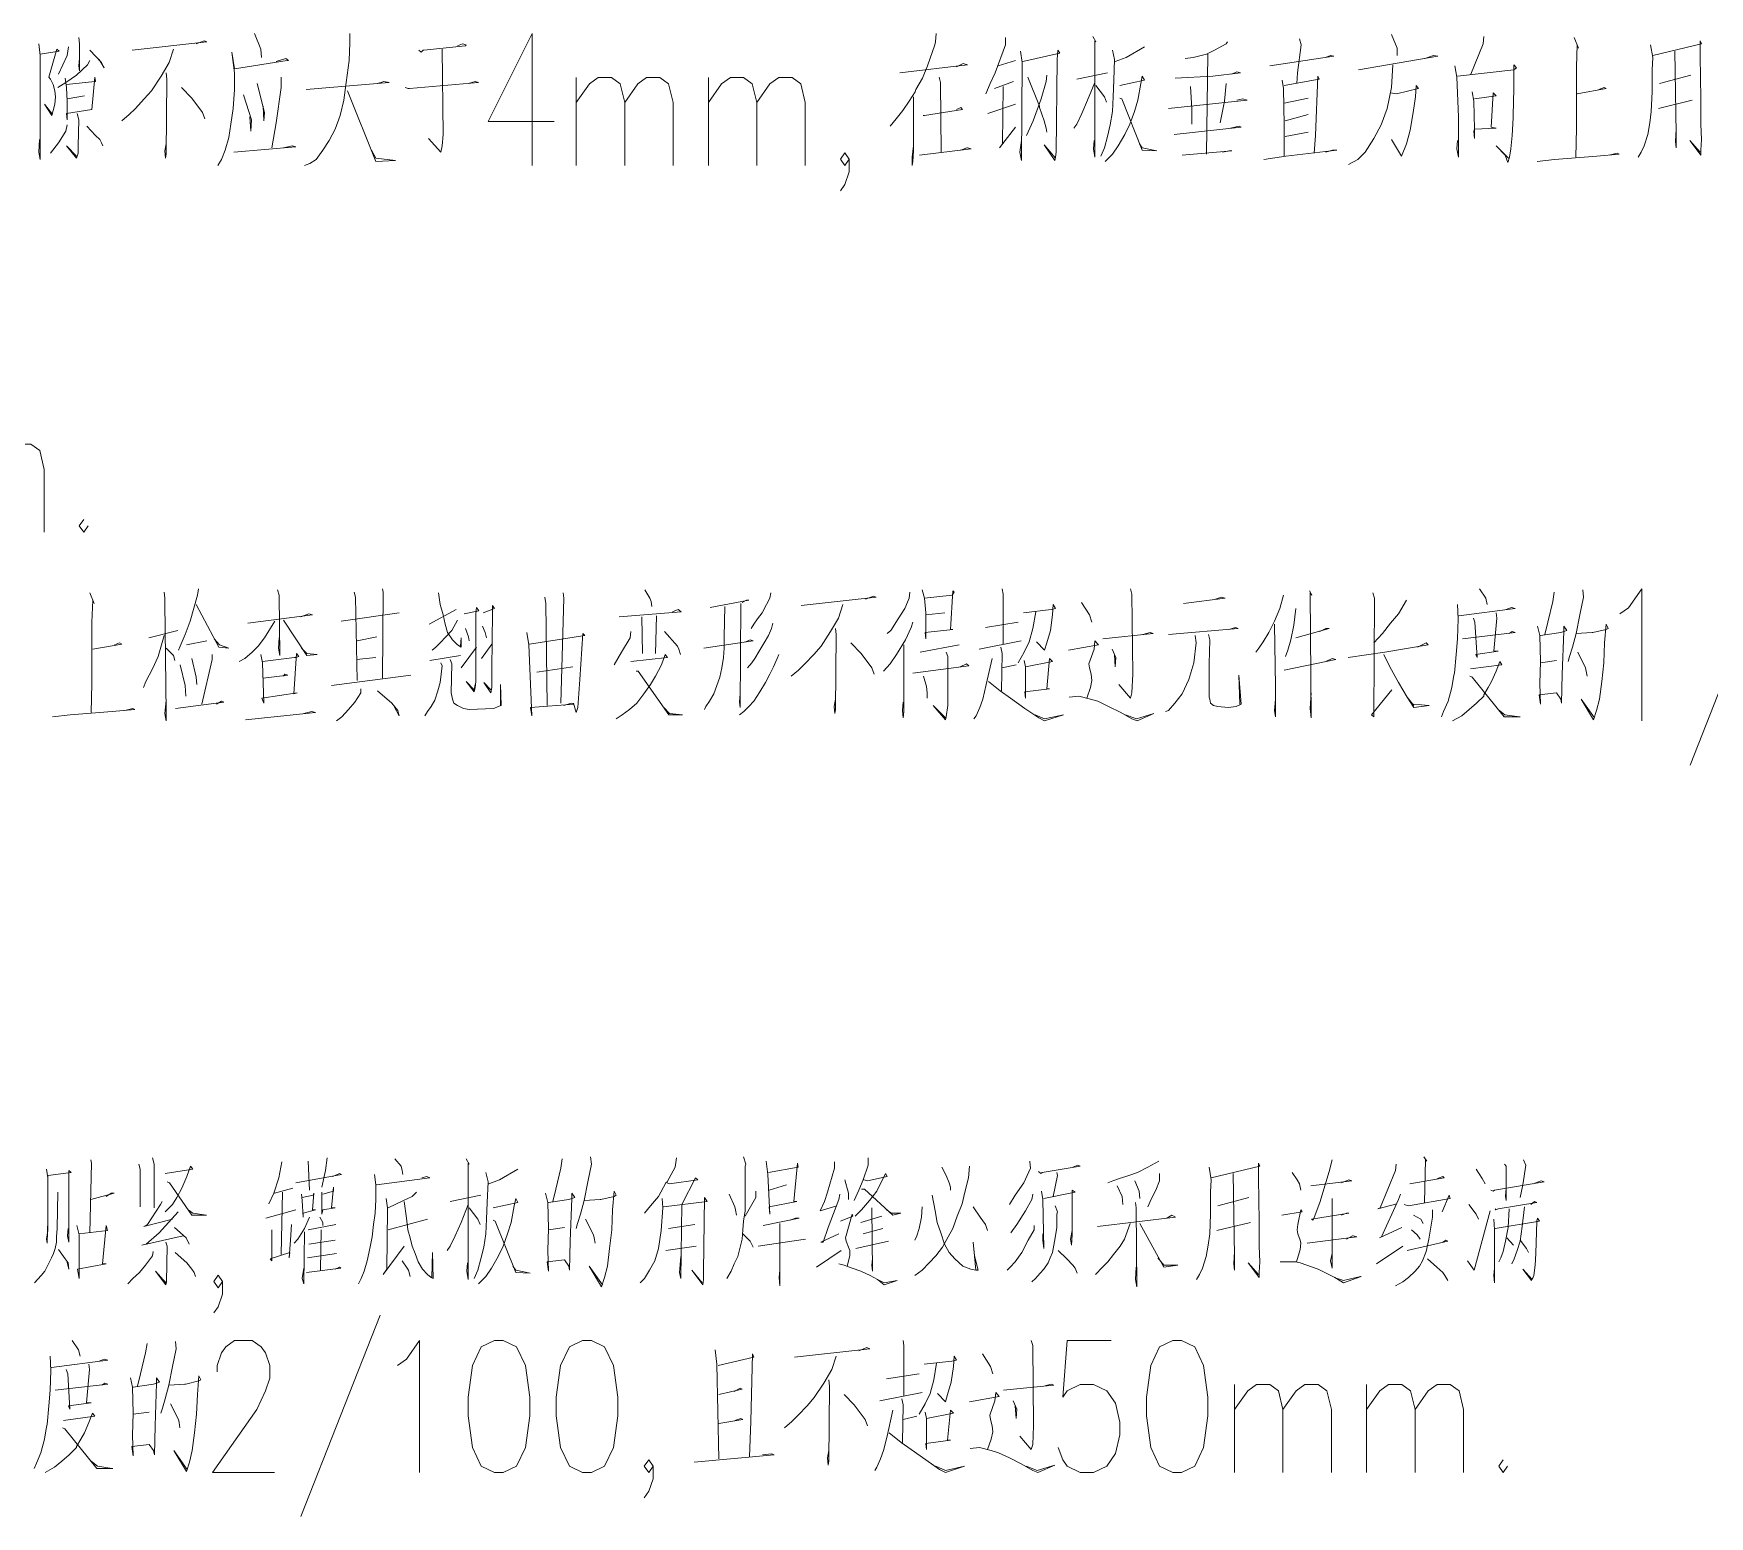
# Model space of a CAD drawing. Header units: millimetres. Extents: x 0 to 829, y 0 to 586.
# Drawn here: x 707.3 to 757.3, y 454.3 to 498.5 of the extents above; entities that cross this region are included whole.
import ezdxf

# ---------------------------------------------------------------- set-up
doc = ezdxf.new("R2010")
doc.units = ezdxf.units.MM

msp = doc.modelspace()

# ---------------------------------------------------------------- linework, layer by layer
at = {"color": 0, "lineweight": 0}
for points in [[(708.631778, 498.397389), (708.652944, 498.210417), (708.652944, 497.402556), (708.631778, 497.557778), (708.652944, 497.7765)], [(710.219278, 498.023444), (712.455889, 498.273917), (712.371222, 498.305667), (712.131333, 498.210417)], [(713.870528, 498.520861), (714.064556, 498.055194), (714.085722, 497.80825)], [(716.717444, 498.520861), (716.717444, 498.242167), (716.696278, 497.713), (716.608083, 497.060361), (716.544583, 496.534722), (716.435222, 496.069056), (716.283528, 495.663361), (716.107139, 495.324694), (715.913111, 495.042472), (715.715556, 494.763778), (715.521528, 494.640306), (715.369833, 494.576806)], [(722.160806, 498.520861), (720.848472, 495.892667), (722.816972, 495.892667)], [(722.160806, 498.520861), (722.160806, 494.576806)], [(734.222278, 498.520861), (734.201111, 498.273917), (734.176417, 498.178667), (733.961222, 497.557778), (733.809528, 497.187361), (733.611972, 496.845167), (733.590806, 496.781667), (733.417944, 496.502972), (733.220389, 496.224278), (733.026361, 495.973806), (732.849972, 495.758611)], [(736.286028, 498.397389), (736.286028, 498.178667), (735.982639, 497.342583), (735.830944, 497.032139), (735.700417, 496.721694)], [(738.893056, 498.429139), (738.98125, 498.273917), (738.960083, 498.305667), (738.960083, 494.827278), (738.91775, 495.074222), (738.938917, 495.324694)], [(742.914722, 498.273917), (742.872389, 498.210417), (742.523139, 498.023444), (742.286778, 497.899972), (741.895194, 497.80825), (741.655306, 497.7765)], [(745.066667, 498.365639), (745.112528, 498.178667), (745.003167, 497.342583), (744.982, 497.032139)], [(747.80775, 498.489111), (747.980611, 498.086944), (747.980611, 497.868222)], [(750.566472, 498.429139), (750.545306, 498.210417), (750.174889, 497.310833)], [(753.261694, 498.397389), (753.392222, 498.086944), (753.349889, 498.178667), (753.328722, 497.529556), (753.328722, 495.695111), (753.307556, 494.827278)], [(755.611194, 497.868222), (757.064639, 498.210417), (757.022306, 498.305667), (757.022306, 497.84), (757.043472, 496.566472), (757.043472, 495.913833), (757.043472, 495.818583), (757.064639, 495.352917), (757.043472, 495.042472), (757.043472, 494.88725), (756.718917, 495.324694), (757.022306, 494.9825)], [(707.435861, 498.210417), (707.478194, 497.868222), (707.478194, 497.80825), (707.478194, 494.763778), (707.435861, 494.9825), (707.457028, 495.352917)], [(707.478194, 497.899972), (708.042639, 497.995222), (707.979139, 498.055194), (707.73925, 497.215583), (707.781583, 497.155611), (707.869778, 497.000389), (707.912111, 496.813417), (707.936806, 496.626444), (707.912111, 496.41125), (707.869778, 496.224278), (707.827444, 496.069056), (707.608722, 496.41125), (707.827444, 496.129028)], [(708.324861, 498.118694), (708.282528, 497.868222), (708.021472, 497.310833)], [(708.956333, 498.023444), (709.305583, 497.653028), (709.39025, 497.497806), (709.238556, 497.74475)], [(711.457528, 498.055194), (711.327, 497.653028), (711.087111, 497.247333), (710.804889, 496.813417), (710.586167, 496.566472), (710.325111, 496.28425), (710.131083, 496.100806), (709.912361, 495.913833)], [(714.523167, 497.684778), (714.805389, 497.7765), (714.890056, 497.713), (714.847722, 497.713), (713.281389, 497.466056), (713.196722, 497.963472), (713.281389, 497.342583), (713.281389, 496.845167), (713.239056, 496.28425), (713.172028, 495.818583), (713.108528, 495.416417), (712.999167, 495.042472), (712.889806, 494.763778), (712.783972, 494.576806)], [(718.781194, 498.023444), (718.848222, 497.963472), (718.911722, 498.023444), (718.932889, 498.023444), (720.174667, 498.150444), (720.195833, 498.178667), (720.086472, 498.210417), (719.934778, 498.150444)], [(719.476167, 498.055194), (719.500861, 495.508139), (719.476167, 495.169472), (719.433833, 494.9825), (719.063417, 495.384667), (719.433833, 494.9825), (719.455, 495.074222)], [(736.741111, 497.995222), (736.786972, 497.653028), (736.765806, 494.732028), (736.719944, 494.9825), (736.765806, 495.324694)], [(736.808139, 497.684778), (737.915861, 497.931722), (737.852361, 498.023444), (737.827667, 497.74475), (737.8065, 494.9825), (737.785333, 494.827278), (737.764167, 494.732028), (737.439611, 495.197694), (737.785333, 494.795528)], [(739.482194, 498.023444), (739.545694, 497.74475), (739.524528, 497.123861), (739.503361, 496.626444), (739.482194, 496.192528), (739.415167, 495.790361), (739.3305, 495.448167), (739.242306, 495.105972), (739.132944, 494.859028)], [(740.438222, 498.118694), (739.894944, 497.80825), (739.566861, 497.684778)], [(742.329111, 497.899972), (742.286778, 494.919)], [(744.177667, 497.557778), (746.089722, 497.84), (746.001528, 497.868222), (745.828667, 497.80825)], [(746.827028, 497.434306), (749.197694, 497.84), (749.067167, 497.868222), (748.806111, 497.7765)], [(755.544167, 498.178667), (755.611194, 497.80825), (755.5865, 497.434306), (755.5865, 496.781667), (755.565333, 496.192528), (755.523, 495.850333), (755.4595, 495.508139), (755.350139, 495.169472), (755.261944, 494.9825), (755.17375, 494.827278)], [(756.263833, 497.995222), (756.306167, 495.539889), (756.306167, 495.105972), (756.285, 495.292944), (756.306167, 495.663361)], [(708.956333, 497.713), (708.892833, 497.589528), (708.56475, 497.279083), (708.240194, 497.060361), (708.000306, 496.905139)], [(711.238806, 497.342583), (711.259972, 497.155611), (711.238806, 494.919), (711.217639, 494.795528), (711.196472, 495.01425), (711.238806, 495.229444)], [(733.135722, 497.342583), (735.157139, 497.589528), (735.026611, 497.621278), (734.829056, 497.529556)], [(736.067306, 497.557778), (736.589417, 497.713)], [(737.524278, 497.279083), (737.503111, 497.092111), (737.351417, 496.566472), (737.111528, 495.913833), (736.9175, 495.479917)], [(738.416806, 497.155611), (739.3305, 497.342583)], [(739.697389, 496.968639), (740.438222, 497.123861), (740.371194, 497.247333), (740.328861, 497.032139), (740.240667, 496.534722), (740.134833, 496.192528), (740.004306, 495.818583), (739.852611, 495.508139), (739.655056, 495.169472), (739.482194, 494.919), (739.263472, 494.703806)], [(741.351917, 497.187361), (742.480806, 497.247333), (743.306306, 497.342583), (743.196944, 497.374333), (743.04525, 497.310833)], [(744.611583, 496.968639), (745.655806, 497.155611), (745.609944, 497.247333), (745.546444, 495.479917), (745.504111, 494.95075)], [(747.850083, 497.589528), (747.80775, 496.905139), (747.677222, 496.28425), (747.500833, 495.790361), (747.285639, 495.384667), (747.024583, 494.9825), (746.805861, 494.763778), (746.523639, 494.608556)], [(749.698639, 497.557778), (749.762139, 497.215583), (749.808, 496.037306), (749.808, 496.005556), (749.808, 495.261194), (749.808, 494.827278), (749.762139, 495.074222), (749.783306, 495.324694)], [(749.783306, 497.247333), (751.459, 497.434306), (751.543667, 497.497806), (751.459, 497.589528), (751.459, 496.876917), (751.437833, 496.069056), (751.437833, 496.005556), (751.413139, 495.479917), (751.370806, 495.074222), (751.328472, 494.827278), (751.286139, 494.672056), (751.197944, 494.88725), (750.936889, 495.169472), (751.307306, 494.795528)], [(756.740083, 497.279083), (755.805222, 497.032139)], [(708.219028, 497.187361), (708.261361, 496.905139), (708.282528, 496.502972), (708.282528, 495.945583), (708.261361, 496.129028), (709.023361, 496.256028), (709.108028, 497.215583), (709.129194, 497.092111), (709.108028, 497.092111), (708.261361, 497.000389)], [(712.392389, 495.973806), (712.325361, 496.160778), (712.000806, 496.594694), (711.697417, 496.905139)], [(713.955194, 497.032139), (714.173917, 496.160778), (714.15275, 495.913833), (714.131583, 496.34775)], [(714.674861, 497.215583), (714.674861, 496.905139), (714.523167, 495.850333), (714.392639, 495.105972)], [(715.412167, 496.845167), (717.892194, 497.060361), (717.736972, 497.092111), (717.542944, 497.032139)], [(716.650417, 496.813417), (717.500611, 494.703806), (718.086222, 494.732028), (717.500611, 494.795528), (717.370083, 495.042472)], [(718.368444, 496.905139), (718.456639, 496.876917), (718.498972, 496.876917), (720.562722, 497.060361), (720.456889, 497.092111), (720.259333, 497.032139)], [(723.476667, 494.576806), (723.476667, 497.208528)], [(723.476667, 496.457111), (723.871778, 497.018028), (724.132833, 497.208528), (724.527944, 497.208528), (724.789, 497.018028), (724.923056, 496.457111), (724.923056, 494.576806)], [(724.923056, 496.457111), (725.314639, 497.018028), (725.579222, 497.208528), (725.974333, 497.208528), (726.235389, 497.018028), (726.369444, 496.457111), (726.369444, 494.576806)], [(727.420722, 494.576806), (727.420722, 497.208528)], [(727.420722, 496.457111), (727.812306, 497.018028), (728.076889, 497.208528), (728.472, 497.208528), (728.733056, 497.018028), (728.867111, 496.457111), (728.867111, 494.576806)], [(728.867111, 496.457111), (729.258694, 497.018028), (729.523278, 497.208528), (729.918389, 497.208528), (730.179444, 497.018028), (730.309972, 496.457111), (730.309972, 494.576806)], [(734.306944, 497.215583), (734.352806, 497.060361), (734.373972, 494.9825)], [(736.525917, 497.092111), (735.961472, 496.876917)], [(736.222528, 496.936889), (736.197833, 495.229444), (736.113167, 495.105972), (736.589417, 495.726861)], [(736.959833, 497.215583), (737.309083, 496.34775), (737.309083, 496.316), (737.439611, 495.913833), (737.503111, 495.695111), (737.524278, 495.571639)], [(738.960083, 497.060361), (738.741361, 496.534722), (738.5685, 496.129028), (738.416806, 495.818583), (738.328611, 495.695111)], [(738.98125, 496.968639), (739.242306, 496.626444), (739.305806, 496.471222)], [(741.807, 496.936889), (741.849333, 496.28425), (741.849333, 496.224278), (741.849333, 495.818583)], [(742.872389, 497.032139), (742.830056, 496.502972), (742.699528, 495.850333)], [(744.544556, 497.123861), (744.590417, 496.876917), (744.611583, 495.790361), (744.611583, 494.859028)], [(747.783056, 496.749917), (747.959444, 496.721694), (748.612083, 496.876917), (748.545056, 496.968639), (748.523889, 496.626444), (748.456861, 496.160778), (748.372194, 495.635139), (748.262833, 495.229444), (748.111139, 494.859028), (747.80775, 495.352917)], [(750.22075, 496.781667), (750.263083, 496.502972), (750.28425, 495.663361), (750.28425, 495.384667), (750.263083, 495.603389), (750.28425, 495.663361), (750.936889, 495.695111), (750.785194, 495.726861), (750.848694, 496.749917), (750.936889, 496.658194), (750.28425, 496.566472)], [(753.349889, 496.721694), (754.217722, 496.876917), (754.154222, 496.905139), (754.002528, 496.845167)], [(708.282528, 496.566472), (708.804639, 496.658194)], [(713.542444, 496.689944), (713.782333, 495.945583), (713.761167, 495.603389), (713.74, 496.037306)], [(733.548472, 496.626444), (733.548472, 495.01425), (733.523778, 494.703806), (733.502611, 494.576806), (733.502611, 494.827278), (733.548472, 495.169472)], [(733.830694, 496.069056), (733.873028, 496.069056), (735.001917, 496.256028), (734.959583, 496.316), (734.829056, 496.256028)], [(736.589417, 496.41125), (735.763917, 496.129028)], [(739.697389, 496.594694), (739.764417, 496.566472), (740.371194, 495.042472), (740.808639, 495.01425), (740.371194, 495.105972), (740.286528, 495.229444)], [(741.154361, 496.28425), (743.503861, 496.534722), (743.373333, 496.566472), (743.196944, 496.534722)], [(744.611583, 496.439472), (745.327722, 496.594694)], [(755.784056, 496.28425), (756.782417, 496.534722)], [(708.282528, 495.790361), (708.240194, 495.603389), (708.021472, 495.261194), (707.781583, 494.95075)], [(708.585917, 496.129028), (708.631778, 495.945583), (708.610611, 495.169472), (708.610611, 494.95075), (708.56475, 494.795528), (708.261361, 495.169472), (708.56475, 494.859028)], [(708.871667, 495.758611), (709.129194, 495.479917), (709.259722, 495.352917), (709.305583, 495.261194), (709.347917, 495.169472)], [(741.327222, 495.508139), (743.327472, 495.726861), (743.263972, 495.758611), (743.002917, 495.695111)], [(744.63275, 495.913833), (745.327722, 496.100806)], [(744.63275, 495.448167), (745.327722, 495.571639)], [(713.260222, 494.9825), (715.108778, 495.137722), (714.999417, 495.169472), (714.738361, 495.105972)], [(731.625833, 494.767306), (731.495306, 494.576806), (731.364778, 494.767306), (731.495306, 494.954278), (731.625833, 494.767306), (731.625833, 494.389833), (731.495306, 494.015889), (731.364778, 493.825389)], [(733.721333, 494.88725), (735.262972, 495.074222), (735.157139, 495.105972), (735.132444, 495.105972), (734.959583, 495.042472)], [(741.567111, 494.88725), (743.04525, 495.01425), (742.960583, 495.01425), (742.763028, 494.9825)], [(744.001278, 494.763778), (744.653917, 494.859028), (746.177917, 495.042472), (746.047389, 495.042472), (745.849833, 494.9825)], [(752.153972, 494.703806), (752.676083, 494.763778), (753.9355, 494.859028), (754.609306, 494.919), (754.545806, 494.95075), (754.305917, 494.88725)], [(706.148222, 485.510417), (706.543333, 486.074861), (706.807917, 486.261833), (707.1995, 486.261833), (707.464083, 486.074861), (707.594611, 485.510417), (707.594611, 483.633639)], [(708.779944, 484.011111), (708.645889, 483.820611), (708.779944, 483.633639), (708.910472, 483.820611)], [(759.096639, 482.69525), (756.7295, 476.683917)], [(708.956333, 481.820361), (709.086861, 481.509917), (709.044528, 481.601639), (709.023361, 480.949), (709.023361, 479.118083), (709.002194, 478.246722)], [(711.175306, 481.848583), (711.196472, 481.665139), (711.196472, 481.538139), (711.238806, 478.246722), (711.238806, 477.999778), (711.196472, 478.2185), (711.238806, 478.620667)], [(712.198361, 481.943833), (712.173667, 481.756861), (711.958472, 480.98075), (711.806778, 480.578583), (711.651556, 480.236389), (711.609222, 480.112917)], [(714.5655, 481.912083), (714.607833, 481.756861), (714.632528, 479.954167), (714.586667, 480.172889), (714.607833, 480.483333)], [(716.847972, 481.848583), (716.890306, 481.693361), (716.936167, 479.209806)], [(717.694639, 481.943833), (717.719333, 481.848583), (717.694639, 479.273306)], [(719.370333, 481.820361), (719.412667, 481.478167), (719.500861, 481.167722), (719.564361, 480.889028), (719.631389, 480.638556), (719.783083, 480.423361), (719.934778, 480.268139), (720.044139, 480.204639), (720.044139, 480.483333), (720.022972, 480.236389)], [(723.021583, 478.528944), (723.109778, 481.665139), (723.085083, 481.820361)], [(725.522778, 481.912083), (725.674472, 481.665139), (725.716806, 481.569889), (725.737972, 481.414667)], [(729.283389, 481.820361), (729.258694, 481.665139), (729.152861, 481.478167), (729.022333, 481.227694), (728.891806, 481.04425), (728.782444, 480.889028), (728.69425, 480.762028)], [(730.193556, 481.446417), (732.433694, 481.693361), (732.3455, 481.725111), (732.109139, 481.633389)], [(733.432056, 481.848583), (733.410889, 481.665139), (733.280361, 481.354694), (733.086333, 481.04425), (732.867611, 480.702056), (732.75825, 480.606806)], [(733.802472, 481.912083), (733.8695, 481.665139), (733.911833, 481.227694), (733.911833, 480.825528), (733.911833, 480.578583), (733.911833, 480.451583), (733.890667, 480.638556), (734.716167, 480.733806), (734.649139, 480.733806), (734.716167, 481.880333), (734.7585, 481.848583), (734.695, 481.756861), (733.8695, 481.665139)], [(736.194306, 481.943833), (736.215472, 481.788611), (736.215472, 480.296361)], [(740.018417, 481.943833), (740.064278, 481.788611), (740.085444, 479.396778), (740.064278, 478.839389), (740.018417, 478.684167), (739.672694, 479.086333)], [(744.583361, 481.756861), (744.474, 481.354694), (744.322306, 480.98075), (744.149444, 480.638556), (743.976583, 480.359861), (743.846056, 480.172889), (743.757861, 480.049417)], [(745.366528, 481.880333), (745.433556, 481.756861), (745.387694, 481.820361), (745.408861, 478.0915), (745.387694, 478.373722), (745.408861, 478.839389)], [(747.257417, 481.820361), (747.29975, 481.665139), (747.278583, 478.12325), (747.215083, 478.18675), (747.821861, 478.931111)], [(750.432417, 481.943833), (750.626444, 481.665139), (750.668778, 481.478167)], [(752.669028, 481.848583), (752.626694, 481.569889), (752.475, 480.949), (752.386806, 480.578583)], [(753.519222, 481.912083), (753.540389, 481.693361), (753.431028, 481.167722), (753.321667, 480.606806), (753.212306, 480.204639), (753.127639, 479.925944), (753.081778, 479.770722)], [(754.626944, 481.192417), (754.888, 481.379389), (755.283111, 481.943833), (755.283111, 477.999778)], [(712.131333, 481.478167), (712.805139, 480.204639), (713.108528, 480.172889), (712.826306, 480.268139), (712.674611, 480.451583)], [(716.456389, 480.98075), (718.195583, 481.227694)], [(719.892444, 481.322944), (719.088111, 480.889028)], [(720.128806, 481.199472), (720.56625, 481.291194), (720.499222, 481.382917), (720.478056, 481.199472), (720.478056, 479.178056), (720.456889, 478.994611), (720.435722, 478.867611), (720.195833, 479.178056), (720.435722, 478.931111), (720.456889, 479.086333)], [(720.696778, 481.227694), (721.0425, 481.354694), (720.979, 481.446417), (720.979, 481.227694), (720.957833, 479.552), (720.957833, 479.209806), (720.957833, 478.994611), (720.933139, 478.839389), (720.717944, 479.149833), (720.933139, 478.931111)], [(722.541806, 481.693361), (722.5665, 481.509917), (722.608833, 478.465444)], [(724.760778, 481.104222), (726.609333, 481.259444), (726.521139, 481.322944), (726.348278, 481.259444)], [(727.911083, 481.414667), (727.889917, 480.515083), (727.889917, 480.172889), (727.86875, 479.894194), (727.826417, 479.58375), (727.759389, 479.305056), (727.674722, 479.054583), (727.586528, 478.807639), (727.456, 478.588917), (727.346639, 478.433694), (727.304306, 478.341972)], [(727.477167, 481.382917), (728.63075, 481.601639), (728.563722, 481.601639), (728.433194, 481.538139)], [(728.390861, 481.509917), (728.369694, 478.401944), (728.348528, 478.557167), (728.369694, 478.807639)], [(731.431806, 481.478167), (731.304806, 481.072472), (731.064917, 480.670306), (730.782694, 480.236389), (730.563972, 479.985917), (730.302917, 479.707222), (730.108889, 479.52025), (729.890167, 479.333278)], [(733.911833, 481.167722), (734.476278, 481.227694)], [(736.670556, 479.738972), (736.846944, 480.049417), (736.998639, 480.359861), (737.108, 480.762028), (737.192667, 481.259444)], [(736.825778, 481.227694), (737.651278, 481.322944), (737.781806, 481.354694), (737.714778, 481.478167), (737.693611, 481.167722), (737.630111, 480.702056), (737.52075, 480.328111), (737.453722, 480.112917), (737.213833, 480.359861)], [(738.561444, 481.538139), (738.801333, 481.167722), (738.868361, 480.949)], [(741.605917, 481.509917), (742.844167, 481.665139), (742.738333, 481.693361), (742.561944, 481.633389)], [(744.953778, 481.354694), (744.890278, 480.857278), (744.802083, 480.423361), (744.713889, 480.112917), (744.650389, 479.925944)], [(748.259306, 481.601639), (748.019417, 481.199472), (747.779528, 480.91725), (747.539639, 480.606806), (747.278583, 480.328111)], [(749.779778, 481.478167), (749.800944, 481.04425), (749.779778, 480.451583), (749.737444, 479.985917), (749.691583, 479.428528), (749.670417, 479.365028), (749.606917, 478.994611), (749.497556, 478.588917), (749.367028, 478.278472), (749.3, 478.12325)], [(749.822111, 481.135972), (751.497806, 481.354694), (751.388444, 481.382917), (751.23675, 481.322944)], [(750.256028, 481.072472), (750.301889, 480.949), (750.365389, 479.894194), (750.323056, 479.985917), (750.996861, 480.081167), (750.866333, 480.081167), (750.954528, 481.072472), (750.929833, 481.227694)], [(714.477306, 480.98075), (714.173917, 480.483333), (713.979889, 480.236389), (713.8035, 480.049417), (713.588306, 479.862444), (713.415444, 479.770722)], [(713.672972, 480.91725), (715.609722, 481.167722), (715.500361, 481.199472), (715.260472, 481.104222)], [(714.738361, 481.0125), (715.436861, 479.954167), (715.74025, 479.985917), (715.436861, 480.017667), (715.281639, 480.172889)], [(719.934778, 481.0125), (719.761917, 480.702056), (719.585528, 480.515083), (719.412667, 480.328111), (719.282139, 480.204639), (719.172778, 480.112917)], [(720.174667, 480.762028), (720.259333, 480.515083), (720.284028, 480.391611)], [(720.675611, 480.825528), (720.760278, 480.638556), (720.802611, 480.483333)], [(725.434583, 481.104222), (725.45575, 480.017667)], [(725.8685, 481.135972), (725.847333, 480.017667)], [(729.346889, 480.91725), (729.304556, 480.762028), (729.216361, 480.546833), (729.085833, 480.328111), (728.934139, 480.081167), (728.803611, 479.862444), (728.715417, 479.738972), (728.584889, 479.58375)], [(731.216611, 480.762028), (731.237778, 480.578583), (731.216611, 478.341972), (731.195444, 478.2185), (731.174278, 478.433694), (731.216611, 478.652417)], [(733.52025, 480.949), (733.477917, 480.793778), (733.301528, 480.423361), (733.040472, 479.985917), (732.846444, 479.707222), (732.652417, 479.4885)], [(735.693361, 480.793778), (736.670556, 480.949)], [(741.150833, 480.578583), (743.23575, 480.762028), (743.151083, 480.793778), (742.953528, 480.733806)], [(744.322306, 480.889028), (744.343472, 479.022833), (744.343472, 478.497194), (744.343472, 478.12325), (744.322306, 478.310222), (744.343472, 478.652417)], [(744.953778, 480.483333), (745.952139, 480.762028), (745.846306, 480.762028), (745.669917, 480.670306)], [(752.171611, 480.825528), (752.235111, 480.546833), (752.256278, 479.770722), (752.235111, 479.118083), (752.256278, 478.497194), (752.213944, 478.775889), (752.736056, 478.839389), (752.866583, 478.652417), (752.88775, 478.528944), (752.908917, 479.396778), (752.95125, 480.670306), (752.95125, 480.825528), (753.039444, 480.702056), (752.866583, 480.638556), (752.256278, 480.546833)], [(753.321667, 480.606806), (753.801444, 480.638556), (753.822611, 480.638556), (754.214194, 480.733806), (754.277694, 480.762028), (754.214194, 480.889028), (754.171861, 480.328111), (754.147167, 479.738972), (754.083667, 479.178056), (754.016639, 478.652417), (753.931972, 478.310222), (753.843778, 478.031528), (753.473361, 478.652417), (753.864944, 478.0915)], [(709.044528, 480.141139), (709.915889, 480.296361), (709.848861, 480.328111), (709.697167, 480.268139)], [(711.175306, 480.546833), (711.002444, 479.925944), (710.826056, 479.552), (710.632028, 479.178056), (710.565, 478.994611)], [(710.720222, 480.483333), (711.588056, 480.702056)], [(711.849111, 480.268139), (712.455889, 480.391611)], [(716.936167, 480.391611), (717.521778, 480.515083)], [(720.650917, 479.862444), (720.957833, 480.296361)], [(721.998528, 480.638556), (722.065556, 480.268139), (722.15375, 478.155), (722.107889, 478.401944), (723.413167, 478.497194), (723.324972, 478.528944), (723.109778, 478.465444)], [(722.086722, 480.296361), (723.737722, 480.546833), (723.674222, 480.606806), (723.586028, 479.241556), (723.543694, 478.684167), (723.522528, 478.401944), (723.476667, 478.246722), (723.392, 478.528944)], [(725.1065, 480.670306), (725.085333, 480.483333), (724.824278, 480.049417), (724.609083, 479.675472)], [(726.108389, 480.670306), (726.499972, 480.236389), (726.542306, 480.141139), (726.584639, 479.985917)], [(727.283139, 480.172889), (728.761278, 480.391611), (728.673083, 480.423361), (728.542556, 480.359861)], [(732.366667, 479.396778), (732.303167, 479.58375), (731.978611, 480.017667), (731.671694, 480.328111)], [(733.259194, 480.268139), (733.259194, 478.278472), (733.238028, 478.0915), (733.216861, 478.310222), (733.238028, 478.557167)], [(733.738972, 480.049417), (734.910194, 480.268139)], [(735.499333, 480.141139), (736.75875, 480.391611)], [(738.173389, 480.112917), (739.062389, 480.268139), (738.953028, 480.391611), (738.931861, 480.141139), (738.780167, 479.707222), (738.801333, 479.58375), (738.847194, 479.396778), (738.868361, 479.209806), (738.8225, 478.994611), (738.716667, 478.684167)], [(739.192917, 480.451583), (740.692222, 480.606806), (740.607556, 480.638556), (740.388833, 480.578583)], [(741.955167, 480.546833), (741.976333, 480.328111), (741.909306, 479.738972), (741.757611, 479.241556), (741.563583, 478.807639), (741.344861, 478.528944), (741.150833, 478.310222), (741.062639, 478.278472)], [(742.34675, 480.578583), (742.389083, 480.423361), (742.367917, 479.707222), (742.367917, 479.054583), (742.367917, 478.712389), (742.389083, 478.652417), (742.41025, 478.528944), (742.498444, 478.465444), (742.628972, 478.433694), (742.932361, 478.401944), (743.17225, 478.433694), (743.323944, 478.497194), (743.256917, 479.365028), (743.281611, 478.497194)], [(746.520111, 479.894194), (747.606667, 480.049417), (748.908417, 480.268139), (748.844917, 480.328111), (748.583861, 480.204639)], [(749.931472, 480.451583), (751.497806, 480.638556), (751.409611, 480.670306), (751.321417, 480.606806)], [(711.238806, 480.172889), (711.457528, 479.954167), (711.499861, 479.798944)], [(712.000806, 479.862444), (712.131333, 479.305056), (712.1525, 479.086333)], [(712.611111, 479.985917), (712.611111, 479.830694), (712.304194, 478.497194)], [(714.064556, 479.985917), (714.110417, 479.738972), (714.15275, 478.528944), (714.08925, 478.684167), (715.151111, 478.839389), (715.045278, 478.807639), (715.129944, 480.017667), (715.196972, 479.925944), (715.108778, 479.894194), (715.066444, 479.894194), (714.110417, 479.770722)], [(716.915, 479.830694), (717.500611, 479.894194)], [(719.433833, 479.738972), (719.479694, 479.643722), (719.412667, 479.149833), (719.349167, 478.899361), (719.260972, 478.620667), (719.151611, 478.433694), (719.04225, 478.278472), (718.957583, 478.155)], [(720.022972, 479.954167), (719.109278, 479.798944)], [(719.716056, 479.830694), (719.761917, 479.707222), (719.74075, 478.839389), (719.783083, 478.652417), (719.825417, 478.528944), (719.934778, 478.465444), (720.107639, 478.373722), (720.284028, 478.341972), (721.021333, 478.373722), (721.151861, 478.433694), (721.240056, 478.465444), (721.218889, 479.086333), (721.218889, 478.465444)], [(720.044139, 479.58375), (720.499222, 480.204639)], [(725.1065, 479.770722), (726.196583, 479.894194), (726.129556, 479.985917), (726.020194, 479.675472), (725.847333, 479.333278), (725.695639, 479.086333), (725.498083, 478.807639), (725.282889, 478.528944), (725.064167, 478.341972), (724.848972, 478.18675), (724.672583, 478.063278)], [(729.51975, 479.985917), (729.477417, 479.862444), (729.368056, 479.6155), (729.258694, 479.396778), (729.128167, 479.149833), (728.955306, 478.867611), (728.782444, 478.588917), (728.63075, 478.433694), (728.479056, 478.278472), (728.348528, 478.18675)], [(734.518611, 480.049417), (734.564472, 479.925944), (734.564472, 479.022833), (734.564472, 478.465444), (734.518611, 478.12325), (734.497444, 478.031528), (734.130556, 478.465444), (734.497444, 478.0915)], [(735.890917, 479.862444), (735.714528, 479.086333), (735.608694, 478.652417), (735.5205, 478.401944), (735.411139, 478.155), (735.347639, 478.063278)], [(736.151972, 480.204639), (736.194306, 480.017667), (736.173139, 478.899361)], [(736.846944, 479.798944), (736.889278, 479.6155), (736.889278, 478.867611), (736.889278, 478.684167), (736.868111, 478.867611), (737.605417, 478.962861), (737.52075, 478.962861), (737.605417, 479.862444), (737.693611, 479.770722), (736.889278, 479.6155)], [(739.475139, 480.141139), (739.5845, 479.894194), (739.563333, 479.6155), (739.542167, 479.985917)], [(744.604528, 479.52025), (746.149694, 479.830694), (746.040333, 479.862444), (745.846306, 479.770722)], [(747.5855, 479.985917), (747.758361, 479.6155), (748.019417, 479.149833), (748.280472, 478.712389), (748.4745, 478.401944), (748.933111, 478.465444), (748.4745, 478.497194)], [(750.171361, 479.552), (751.106222, 479.675472), (751.039194, 479.770722), (750.929833, 479.4885), (750.799306, 479.178056), (750.693472, 478.994611), (750.562944, 478.775889), (750.562944, 478.744139), (750.344222, 478.528944), (750.1255, 478.341972), (749.910306, 478.155), (749.628083, 477.999778)], [(752.256278, 479.738972), (752.736056, 479.798944)], [(753.367528, 480.049417), (753.603889, 479.58375), (753.625056, 479.4885), (753.64975, 479.333278)], [(711.651556, 479.675472), (711.806778, 479.054583), (711.827944, 478.744139)], [(714.131583, 479.273306), (714.868889, 479.365028), (714.784222, 479.396778), (714.738361, 479.333278)], [(716.174167, 479.054583), (718.544833, 479.365028)], [(723.370833, 479.6155), (722.305444, 479.460278)], [(725.261722, 479.4885), (725.325222, 479.4885), (726.238917, 478.18675), (726.651667, 478.18675), (726.260083, 478.2185), (726.087222, 478.401944)], [(733.52025, 479.428528), (735.192417, 479.643722), (735.128917, 479.707222), (734.934889, 479.6155)], [(733.844806, 479.333278), (733.933, 479.022833), (733.954167, 478.839389), (733.954167, 478.684167)], [(736.194306, 479.58375), (736.607056, 479.675472)], [(750.150194, 479.333278), (750.213694, 479.305056), (751.169722, 478.12325), (751.6495, 478.12325), (751.628333, 478.12325), (751.190889, 478.18675), (750.996861, 478.341972)], [(717.045528, 478.962861), (717.045528, 478.839389), (716.869139, 478.557167), (716.675111, 478.341972), (716.477556, 478.12325), (716.325861, 477.999778)], [(717.542944, 478.899361), (717.976861, 478.528944), (718.15325, 478.310222), (718.195583, 478.155), (718.043889, 478.433694)], [(735.781556, 479.178056), (736.127278, 478.899361), (736.434194, 478.684167), (736.868111, 478.373722), (737.280861, 478.0915), (737.453722, 477.999778), (738.018167, 478.18675), (737.453722, 478.063278), (737.1715, 478.18675)], [(738.194556, 478.712389), (738.476778, 478.744139), (738.8225, 478.652417), (739.041222, 478.588917), (739.365778, 478.433694), (739.736194, 478.246722), (740.064278, 478.063278), (740.215972, 477.999778), (740.713389, 478.2185), (740.194806, 478.063278), (739.866722, 478.18675)], [(748.280472, 478.712389), (748.4745, 478.465444)], [(707.848611, 478.12325), (708.370722, 478.18675), (709.630139, 478.278472), (710.303944, 478.341972), (710.240444, 478.373722), (710.000556, 478.310222)], [(711.521028, 478.373722), (712.956833, 478.557167), (712.893333, 478.588917), (712.741639, 478.497194)], [(713.609472, 478.031528), (715.697917, 478.246722), (715.588556, 478.278472), (715.348667, 478.2185)], [(708.988083, 464.894083), (709.00925, 464.802361), (708.963389, 462.720972)], [(710.420361, 464.770611), (710.466222, 464.615389), (710.466222, 463.497083)], [(710.833111, 464.957583), (710.878972, 464.770611), (710.878972, 463.465333)], [(711.203528, 464.491917), (712.029028, 464.615389), (711.965528, 464.707111), (711.856167, 464.396667), (711.704472, 464.054472), (711.552778, 463.775778), (711.42225, 463.560583), (711.203528, 463.341861)], [(714.6925, 464.834111), (714.604306, 464.364917), (714.452611, 463.89925), (714.300917, 463.588806)], [(715.475667, 464.862333), (715.518, 463.9945)], [(716.040111, 464.957583), (715.997778, 464.583639), (715.888417, 464.086222)], [(718.061528, 464.925833), (718.255556, 464.707111), (718.28025, 464.583639), (718.301417, 464.460167)], [(720.192306, 464.925833), (720.276972, 464.770611), (720.255806, 464.802361), (720.255806, 461.323972), (720.213472, 461.570917), (720.234639, 461.821389)], [(723.060389, 464.925833), (723.018056, 464.647139), (722.866361, 464.02625), (722.778167, 463.652306)], [(723.907056, 464.989333), (723.93175, 464.770611), (723.822389, 464.241444), (723.713028, 463.684056), (723.603667, 463.278361), (723.515472, 462.999667), (723.473139, 462.844444)], [(726.47175, 464.957583), (726.429417, 464.678889), (726.189528, 464.241444), (726.147194, 464.209694), (725.928472, 463.807528), (725.692111, 463.528833), (725.515722, 463.310111)], [(728.472, 464.989333), (728.539028, 464.770611), (728.517861, 464.707111), (728.517861, 463.807528), (728.517861, 463.373611), (728.472, 463.063167), (728.450833, 462.812694), (728.429667, 462.534), (728.362639, 462.255306), (728.299139, 462.008361), (728.189778, 461.789639), (728.105111, 461.570917), (727.974583, 461.355722)], [(729.145806, 464.862333), (729.191667, 464.460167), (729.255167, 463.278361), (729.234, 463.497083), (730.0595, 463.652306), (729.971306, 463.652306), (730.080667, 464.802361), (730.101833, 464.678889), (729.212833, 464.523667)], [(731.188389, 464.834111), (731.188389, 464.647139), (730.973194, 463.931), (730.885, 463.652306), (730.754472, 463.373611), (731.255417, 463.528833)], [(732.190278, 464.957583), (732.190278, 464.738861), (732.038583, 464.304944), (731.908056, 463.9945), (731.777528, 463.684056)], [(735.210056, 464.707111), (735.188889, 464.364917), (735.079528, 463.931), (734.994861, 463.588806), (734.843167, 463.218389), (734.712639, 462.844444), (734.582111, 462.5975), (734.405722, 462.287056), (734.211694, 462.036583), (734.014139, 461.821389), (733.798944, 461.602667), (733.580222, 461.447444)], [(737.016278, 464.862333), (737.016278, 464.834111), (737.037444, 464.647139), (736.839889, 464.209694), (736.582361, 463.839278), (736.405972, 463.560583)], [(737.277333, 464.551889), (737.340833, 464.491917), (737.386694, 464.523667), (738.515583, 464.707111), (738.448556, 464.738861), (738.296861, 464.678889)], [(740.861556, 464.862333), (740.537, 464.678889), (740.233611, 464.523667), (739.972556, 464.428417), (739.690333, 464.336694), (739.492778, 464.273194), (739.341083, 464.209694)], [(742.427889, 464.364917), (743.884861, 464.707111), (743.842528, 464.802361), (743.842528, 464.336694), (743.863694, 463.063167), (743.863694, 462.410528), (743.863694, 462.318806), (743.884861, 461.853139), (743.863694, 461.539167), (743.863694, 461.383944), (743.535611, 461.821389), (743.842528, 461.479194)], [(746.036806, 464.894083), (745.948611, 464.551889), (745.666389, 463.620556), (745.472361, 463.094917), (745.4265, 463.123139), (746.53775, 463.310111), (746.470722, 463.310111), (746.319028, 463.250139)], [(747.948861, 464.770611), (747.927694, 464.583639), (747.472611, 463.465333), (747.405583, 463.433583), (747.970028, 463.588806)], [(748.774361, 464.989333), (748.862556, 464.862333), (748.820222, 464.894083), (748.795528, 463.620556)], [(751.187361, 464.770611), (751.229694, 464.707111), (751.229694, 463.684056), (751.208528, 463.807528), (751.229694, 464.054472)], [(751.751806, 464.894083), (751.818833, 464.738861), (751.730639, 464.149722), (751.645972, 463.775778)], [(707.661639, 464.615389), (707.703972, 464.364917), (707.703972, 463.094917), (707.682806, 462.410528), (707.661639, 462.534), (707.703972, 462.784472), (707.703972, 464.428417), (708.398944, 464.523667), (708.335444, 464.583639), (708.335444, 464.304944), (708.335444, 462.442278), (708.289583, 462.62925), (708.314278, 462.844444)], [(711.270556, 464.241444), (711.334056, 464.209694), (712.007861, 463.250139), (712.441778, 463.250139), (712.029028, 463.310111), (711.8985, 463.405361)], [(715.10525, 464.209694), (716.474028, 464.460167), (716.410528, 464.491917), (716.212972, 464.396667)], [(717.451222, 464.460167), (717.497083, 464.149722), (717.497083, 463.715806), (717.475917, 463.310111), (717.430056, 462.967917), (717.387722, 462.5975), (717.320694, 462.255306), (717.236028, 461.881361), (717.147833, 461.570917), (717.059639, 461.355722), (716.974972, 461.2005)], [(717.51825, 464.149722), (719.10575, 464.364917), (719.017556, 464.396667), (718.865861, 464.364917)], [(720.777917, 464.523667), (720.844944, 464.241444), (720.82025, 463.620556), (720.799083, 463.123139), (720.777917, 462.689222), (720.714417, 462.287056), (720.626222, 461.944861), (720.538028, 461.602667), (720.432194, 461.355722)], [(721.733944, 464.615389), (721.190667, 464.304944), (720.866111, 464.181472)], [(726.189528, 464.209694), (726.256556, 464.181472), (727.103222, 464.304944), (727.039722, 464.364917), (726.626972, 463.560583), (726.602278, 461.355722), (726.559944, 461.539167), (726.602278, 462.008361)], [(731.495306, 464.304944), (731.604667, 463.89925), (731.604667, 463.715806)], [(732.05975, 464.304944), (732.169111, 464.273194), (732.754722, 464.396667), (732.712389, 464.491917), (732.451333, 463.96275), (732.232611, 463.684056), (731.992722, 463.405361), (731.798694, 463.218389)], [(734.384556, 464.678889), (734.515083, 464.428417), (734.603278, 464.209694), (734.645611, 464.086222), (734.645611, 463.9945)], [(737.820611, 464.523667), (737.841778, 464.428417), (737.71125, 463.807528)], [(740.145417, 464.273194), (740.275944, 463.96275), (740.297111, 463.744028)], [(740.88625, 464.491917), (740.88625, 464.273194), (740.776889, 463.9945), (740.646361, 463.744028), (740.537, 463.497083)], [(742.364389, 464.678889), (742.427889, 464.304944), (742.406722, 463.931), (742.406722, 463.278361), (742.385556, 462.689222), (742.339694, 462.347028), (742.276194, 462.008361), (742.166833, 461.666167), (742.078639, 461.479194), (741.993972, 461.323972)], [(743.080528, 464.491917), (743.122861, 462.036583), (743.122861, 461.602667), (743.101694, 461.789639), (743.122861, 462.163583)], [(744.840889, 464.523667), (744.992583, 464.304944), (745.059611, 464.181472), (745.101944, 463.9945)], [(745.405333, 464.117972), (746.622417, 464.273194), (746.53775, 464.304944), (746.319028, 464.209694)], [(748.361611, 464.181472), (749.384667, 464.364917), (749.338806, 464.396667), (749.187111, 464.336694)], [(750.340694, 464.615389), (750.513556, 464.336694), (750.60175, 464.181472)], [(750.774611, 463.9945), (750.841639, 463.96275), (750.883972, 463.9945), (752.362111, 464.241444), (752.273917, 464.273194), (752.034028, 464.181472)], [(708.007361, 463.931), (707.986194, 462.844444), (707.965028, 462.5975), (707.965028, 462.442278), (707.922694, 462.255306), (707.876833, 462.100083), (707.813333, 461.976611), (707.703972, 461.757889), (707.615778, 461.570917), (707.509944, 461.447444), (707.312389, 461.228722)], [(708.988083, 463.715806), (709.683056, 463.89925), (709.594861, 463.89925), (709.443167, 463.807528)], [(714.473778, 463.89925), (715.017056, 464.054472)], [(714.713667, 463.931), (714.671333, 462.068333)], [(715.278111, 463.871028), (715.299278, 463.684056), (715.323972, 463.186639), (715.323972, 463.310111), (715.690861, 463.405361), (715.606194, 463.405361), (715.648528, 463.89925), (715.627361, 463.839278), (715.299278, 463.775778)], [(715.888417, 463.931), (715.888417, 463.278361), (715.909583, 463.405361), (716.28, 463.465333), (716.170639, 463.465333), (716.234139, 464.086222), (716.234139, 463.96275), (715.909583, 463.871028)], [(717.800472, 463.744028), (717.842806, 463.465333), (717.842806, 463.405361), (717.821639, 461.634417), (717.712278, 461.479194), (718.34375, 462.318806)], [(718.714167, 463.931), (718.583639, 463.807528), (718.322583, 463.684056), (717.863972, 463.465333)], [(719.712528, 463.652306), (720.626222, 463.839278)], [(720.996639, 463.465333), (721.733944, 463.620556), (721.670444, 463.744028), (721.624583, 463.528833), (721.539917, 463.031417), (721.430556, 462.689222), (721.300028, 462.318806), (721.148333, 462.008361), (720.950778, 461.666167), (720.777917, 461.415694), (720.559194, 461.2005)], [(722.559444, 463.89925), (722.626472, 463.620556), (722.647639, 462.844444), (722.626472, 462.191806), (722.647639, 461.570917), (722.605306, 461.853139), (723.127417, 461.913111), (723.257944, 461.726139), (723.279111, 461.602667), (723.300278, 462.474028), (723.342611, 463.744028), (723.342611, 463.89925), (723.430806, 463.775778), (723.257944, 463.715806), (722.647639, 463.620556)], [(723.713028, 463.684056), (724.189278, 463.715806), (724.213972, 463.715806), (724.605556, 463.807528), (724.669056, 463.839278), (724.605556, 463.96275), (724.559694, 463.405361), (724.538528, 462.812694), (724.475028, 462.255306), (724.408, 461.726139), (724.319806, 461.383944), (724.235139, 461.10525), (723.864722, 461.726139), (724.256306, 461.16875)], [(726.037833, 463.744028), (726.059, 463.465333), (726.016667, 462.784472), (725.928472, 462.255306), (725.822639, 461.881361), (725.667417, 461.602667), (725.515722, 461.355722), (725.385194, 461.228722)], [(726.083694, 463.497083), (727.385444, 463.652306), (727.300778, 463.775778), (727.276083, 461.570917), (727.276083, 461.323972), (727.254917, 461.16875), (726.930361, 461.602667), (727.23375, 461.228722)], [(728.038083, 463.871028), (728.210944, 463.497083), (728.235639, 463.405361), (728.256806, 463.250139)], [(728.842417, 463.96275), (728.842417, 463.775778), (728.517861, 463.218389)], [(729.234, 463.9945), (729.756111, 464.149722)], [(731.343611, 463.871028), (731.318917, 463.715806), (730.994361, 462.876194), (730.842667, 462.442278), (730.775639, 462.442278), (731.318917, 462.689222)], [(731.992722, 464.02625), (732.080917, 464.02625), (732.927583, 463.250139), (733.167472, 463.310111), (732.88525, 463.310111), (732.733556, 463.405361)], [(734.102333, 463.839278), (734.190528, 463.373611), (734.254028, 463.031417), (734.363389, 462.720972), (734.47275, 462.378778), (734.603278, 462.131833), (734.776139, 461.944861), (735.016028, 461.726139), (735.255917, 461.634417), (735.407611, 461.602667), (735.471111, 461.602667), (735.365278, 462.036583), (735.319417, 462.442278), (735.407611, 461.602667)], [(737.100944, 463.871028), (737.079778, 463.715806), (736.88575, 463.373611), (736.624694, 462.967917), (736.451833, 462.720972)], [(737.362, 463.96275), (737.407861, 463.715806), (737.429028, 462.255306), (737.407861, 462.50225), (737.407861, 462.689222)], [(737.429028, 463.744028), (738.363889, 463.931), (738.275694, 463.9945), (738.275694, 463.839278), (738.275694, 462.657472), (738.254528, 462.347028), (738.233361, 462.534), (738.275694, 462.784472)], [(739.623306, 464.117972), (739.775, 463.807528), (739.796167, 463.560583)], [(743.556778, 463.775778), (742.621917, 463.528833)], [(746.036806, 463.744028), (746.036806, 461.666167), (745.994472, 461.881361), (746.036806, 462.100083)], [(748.079389, 463.871028), (748.015889, 463.715806), (747.514944, 462.5975), (747.447917, 462.56575), (748.121722, 462.876194)], [(748.18875, 463.560583), (748.319278, 463.528833), (749.557528, 463.744028), (749.536361, 463.839278), (749.317639, 463.341861)], [(711.595111, 463.341861), (711.030667, 462.720972), (710.639083, 462.378778), (710.508556, 462.347028), (711.746806, 462.62925)], [(711.115333, 463.652306), (711.073, 463.560583), (710.681417, 462.967917), (710.572056, 462.907944), (711.42225, 463.123139)], [(715.10525, 463.405361), (714.212722, 463.154889)], [(718.34375, 463.652306), (718.40725, 463.154889), (718.453111, 462.812694), (718.516611, 462.56575), (718.583639, 462.318806), (718.668306, 462.100083), (718.7565, 461.853139), (718.887028, 461.634417), (719.038722, 461.479194), (719.148083, 461.383944), (719.211583, 461.355722), (719.190417, 462.131833), (719.16925, 461.383944)], [(720.255806, 463.560583), (720.040611, 463.031417), (719.864222, 462.62925), (719.712528, 462.318806), (719.627861, 462.191806)], [(720.276972, 463.465333), (720.538028, 463.123139), (720.605056, 462.967917)], [(731.364778, 463.063167), (731.735194, 463.218389), (731.7105, 463.278361), (731.516472, 462.56575), (731.537639, 462.474028), (731.604667, 462.287056), (731.647, 462.191806), (731.647, 462.036583), (731.558806, 461.726139)], [(732.603028, 463.218389), (731.971556, 463.031417)], [(732.299639, 463.465333), (732.320806, 461.570917), (732.299639, 461.757889), (732.320806, 461.944861)], [(733.798944, 463.497083), (733.777778, 463.186639), (733.71075, 462.844444), (733.64725, 462.62925), (733.580222, 462.50225)], [(735.319417, 463.497083), (735.538139, 463.186639), (735.689833, 462.967917), (735.753333, 462.784472)], [(737.77475, 463.528833), (737.841778, 463.341861), (737.820611, 463.278361), (737.820611, 462.876194), (737.77475, 462.56575), (737.732417, 462.347028), (737.690083, 462.131833), (737.623056, 461.976611), (737.559556, 461.821389), (737.429028, 461.634417), (737.319667, 461.510944), (737.189139, 461.355722), (737.079778, 461.260472)], [(739.037694, 462.907944), (741.3625, 463.186639), (741.253139, 463.250139), (741.101444, 463.154889)], [(740.166583, 463.620556), (740.18775, 463.465333), (740.212444, 461.10525), (740.166583, 461.323972), (740.18775, 461.697917)], [(744.5375, 463.250139), (745.144278, 463.341861), (745.101944, 463.405361), (745.01375, 462.967917), (744.992583, 462.812694), (745.01375, 462.689222), (745.080778, 462.50225), (745.101944, 462.410528), (745.080778, 462.223556), (744.971417, 461.853139)], [(749.035417, 463.405361), (749.035417, 463.186639), (748.926056, 462.534), (748.841389, 462.163583), (748.732028, 461.881361), (748.643833, 461.726139), (748.513306, 461.570917), (748.319278, 461.383944), (748.146417, 461.260472), (747.927694, 461.137)], [(748.470972, 463.250139), (748.689694, 463.123139), (748.753194, 462.999667)], [(750.079639, 461.881361), (750.273667, 461.602667), (750.753444, 463.373611)], [(750.121972, 463.560583), (750.340694, 463.278361), (750.404194, 463.123139)], [(750.905139, 463.433583), (750.926306, 463.405361), (750.993333, 463.433583), (752.143389, 463.620556), (752.079889, 463.652306), (751.970528, 463.560583)], [(751.317889, 463.433583), (751.296722, 462.876194), (751.208528, 462.474028), (751.145028, 462.163583), (751.078, 461.976611), (751.0145, 461.853139)], [(751.7765, 463.497083), (751.709472, 462.907944), (751.645972, 462.474028), (751.557778, 462.191806), (751.469583, 461.944861), (751.406083, 461.789639)], [(708.575333, 462.939694), (708.638833, 462.657472), (708.638833, 461.355722), (708.5965, 461.634417), (709.443167, 461.789639), (709.333806, 461.789639), (709.443167, 462.939694), (709.4855, 462.784472), (708.638833, 462.689222)], [(711.48575, 462.876194), (711.835, 462.56575), (711.919667, 462.378778)], [(714.389111, 462.812694), (714.389111, 461.881361), (714.34325, 461.944861), (714.932389, 462.131833), (714.907694, 461.976611), (714.953556, 462.50225), (714.974722, 462.967917)], [(715.518, 463.186639), (715.366306, 462.844444), (715.16875, 462.534), (715.062917, 462.410528)], [(715.366306, 462.752722), (715.345139, 461.2005), (715.299278, 461.355722), (715.345139, 461.666167)], [(715.475667, 462.812694), (716.301167, 462.967917)], [(715.821389, 463.186639), (715.909583, 463.031417), (715.909583, 462.939694)], [(715.86725, 462.812694), (715.842556, 461.602667)], [(719.038722, 463.123139), (717.863972, 462.812694)], [(720.996639, 463.094917), (721.060139, 463.063167), (721.670444, 461.539167), (722.104361, 461.510944), (721.670444, 461.602667), (721.58225, 461.726139)], [(722.647639, 462.812694), (723.127417, 462.876194)], [(723.755361, 463.123139), (723.99525, 462.657472), (724.016417, 462.56575), (724.037583, 462.410528)], [(727.015028, 462.967917), (726.235389, 462.844444)], [(729.061139, 462.939694), (730.126528, 463.154889), (730.017167, 463.154889), (729.865472, 463.094917)], [(729.558556, 462.999667), (729.558556, 461.137), (729.537389, 461.383944), (729.558556, 461.602667)], [(732.038583, 462.689222), (732.624194, 462.844444)], [(737.146806, 462.939694), (737.146806, 462.812694), (736.970417, 462.50225), (736.776389, 462.131833), (736.582361, 461.853139), (736.427139, 461.697917), (736.342472, 461.602667)], [(740.014889, 462.999667), (739.842028, 462.534), (739.7115, 462.318806), (739.513944, 462.068333), (739.341083, 461.853139), (739.189389, 461.697917), (738.970667, 461.479194)], [(740.297111, 462.999667), (741.016778, 461.697917), (741.429528, 461.757889), (741.016778, 461.757889), (740.840389, 461.976611)], [(742.60075, 462.784472), (743.602639, 463.031417)], [(748.403944, 462.812694), (748.580333, 462.657472), (748.665, 462.534)], [(750.862806, 463.123139), (750.883972, 462.812694), (750.883972, 461.228722), (750.862806, 461.447444), (750.883972, 461.666167)], [(750.905139, 462.844444), (752.231583, 463.063167), (752.164556, 463.154889), (752.143389, 463.063167), (752.122222, 462.100083), (752.101056, 461.757889), (752.058722, 461.447444), (751.991694, 461.292222), (751.730639, 461.634417), (752.012861, 461.323972), (752.034028, 461.383944)], [(708.028528, 462.223556), (708.226083, 461.944861), (708.314278, 461.821389), (708.335444, 461.634417), (708.268417, 461.881361)], [(711.224694, 462.442278), (711.270556, 462.318806), (711.245861, 461.260472), (711.224694, 461.16875), (710.921306, 461.570917), (711.224694, 461.228722), (711.245861, 461.292222)], [(715.496833, 462.378778), (716.28, 462.50225)], [(726.147194, 462.191806), (727.060889, 462.318806)], [(728.450833, 462.689222), (728.669556, 462.474028), (728.754222, 462.287056)], [(728.909444, 462.318806), (730.320556, 462.534)], [(732.797056, 462.474028), (731.819861, 462.255306)], [(745.295972, 462.410528), (746.774111, 462.5975), (746.668278, 462.62925), (746.643583, 462.62925), (746.470722, 462.534)], [(747.36325, 461.789639), (748.146417, 462.318806)], [(748.273417, 462.191806), (749.494028, 462.474028), (749.427, 462.50225), (749.338806, 462.442278)], [(751.254389, 462.56575), (751.448417, 462.347028)], [(751.645972, 462.50225), (751.84, 462.255306), (751.9035, 462.131833)], [(710.854278, 462.163583), (710.833111, 462.036583), (710.617917, 461.757889), (710.441528, 461.539167), (710.2475, 461.355722), (710.095806, 461.2005)], [(711.506917, 462.131833), (711.856167, 461.821389), (712.007861, 461.634417), (712.074889, 461.539167), (712.117222, 461.415694)], [(716.322333, 462.100083), (715.4545, 461.976611)], [(718.28025, 461.881361), (718.431944, 461.666167), (718.474278, 461.602667), (718.516611, 461.415694)], [(730.645111, 461.697917), (731.385944, 462.191806)], [(731.318917, 461.789639), (731.474139, 461.757889), (731.7105, 461.666167), (731.971556, 461.570917), (732.253778, 461.447444), (732.4725, 461.323972), (732.666528, 461.16875), (733.058111, 461.292222), (732.666528, 461.228722), (732.4725, 461.323972)], [(737.862944, 462.191806), (738.124, 461.944861), (738.296861, 461.757889), (738.363889, 461.666167), (738.427389, 461.510944)], [(744.491639, 461.853139), (744.773861, 461.853139), (744.95025, 461.853139), (745.080778, 461.821389), (745.624056, 461.634417), (746.121472, 461.383944), (746.167333, 461.355722), (746.382528, 461.228722), (746.904639, 461.415694), (746.883472, 461.415694), (746.382528, 461.292222), (746.100306, 461.383944)], [(748.883722, 461.944861), (749.165944, 461.697917), (749.338806, 461.539167), (749.405833, 461.447444), (749.494028, 461.292222)], [(712.921556, 461.264), (712.791028, 461.0735), (712.6605, 461.264), (712.791028, 461.450972), (712.921556, 461.264), (712.921556, 460.886528), (712.791028, 460.512583), (712.6605, 460.325611)], [(715.429806, 461.539167), (716.452861, 461.666167), (716.410528, 461.697917), (716.28, 461.634417)], [(717.620556, 460.258583), (715.253417, 454.250778)], [(708.430694, 459.507167), (708.624722, 459.228472), (708.670583, 459.0415)], [(710.667306, 459.415444), (710.624972, 459.133222), (710.473278, 458.512333), (710.385083, 458.141917)], [(711.5175, 459.475417), (711.538667, 459.260222), (711.429306, 458.731056), (711.319944, 458.173667), (711.210583, 457.767972), (711.125917, 457.489278), (711.080056, 457.334056)], [(712.75575, 458.568778), (712.75575, 458.75575), (712.886278, 459.133222), (713.020333, 459.320194), (713.281389, 459.507167), (713.807028, 459.507167), (714.071611, 459.320194), (714.202139, 459.133222), (714.332667, 458.75575), (714.332667, 458.381806), (714.202139, 458.004333), (713.941083, 457.443417), (712.625222, 455.563111), (714.466722, 455.563111)], [(718.146194, 458.75575), (718.410778, 458.942722), (718.802361, 459.507167), (718.802361, 455.563111)], [(727.625333, 459.228472), (727.671194, 458.794556), (727.734694, 455.968806)], [(729.996, 459.00975), (732.236139, 459.260222), (732.147944, 459.291972), (731.908056, 459.196722)], [(733.2345, 459.507167), (733.255667, 459.351944), (733.255667, 457.863222)], [(737.058611, 459.507167), (737.104472, 459.351944), (737.125639, 456.960111), (737.104472, 456.402722), (737.058611, 456.2475), (736.712889, 456.649667)], [(739.443389, 459.507167), (738.127528, 459.507167), (737.997, 457.817361), (738.127528, 458.004333), (738.522639, 458.191306), (738.91775, 458.191306), (739.309333, 458.004333), (739.573917, 457.630389), (739.704444, 457.065944), (739.704444, 456.692), (739.573917, 456.127556), (739.309333, 455.750083), (738.91775, 455.563111), (738.522639, 455.563111), (738.127528, 455.750083), (737.997, 455.940583), (737.862944, 456.314528)], [(707.778056, 459.0415), (707.799222, 458.607583), (707.778056, 458.018444), (707.735722, 457.552778), (707.689861, 456.991861), (707.668694, 456.931889), (707.605194, 456.557944), (707.495833, 456.15225), (707.365306, 455.841806), (707.298278, 455.686583)], [(707.820389, 458.699306), (709.496083, 458.918028), (709.386722, 458.949778), (709.235028, 458.886278)], [(708.254306, 458.639333), (708.300167, 458.512333), (708.363667, 457.457528), (708.321333, 457.552778), (708.995139, 457.6445), (708.864611, 457.6445), (708.952806, 458.639333), (708.928111, 458.794556)], [(727.713528, 458.762806), (728.778917, 459.00975), (728.736583, 459.105), (728.690722, 457.087111), (728.648389, 456.028778)], [(731.23425, 459.0415), (731.103722, 458.639333), (730.863833, 458.233639), (730.581611, 457.799722), (730.366417, 457.552778), (730.105361, 457.270556), (729.907806, 457.087111), (729.692611, 456.900139)], [(733.714278, 457.302306), (733.887139, 457.61275), (734.038833, 457.923194), (734.148194, 458.328889), (734.232861, 458.822778)], [(733.865972, 458.794556), (734.691472, 458.886278), (734.822, 458.918028), (734.754972, 459.0415), (734.733806, 458.731056), (734.670306, 458.265389), (734.560944, 457.891444), (734.493917, 457.67625), (734.257556, 457.923194)], [(735.605167, 459.105), (735.841528, 458.731056), (735.908556, 458.512333)], [(707.92975, 458.018444), (709.496083, 458.201889), (709.407889, 458.233639), (709.319694, 458.173667)], [(710.169889, 458.388861), (710.233389, 458.110167), (710.254556, 457.334056), (710.233389, 456.681417), (710.254556, 456.060528), (710.212222, 456.339222), (710.734333, 456.402722), (710.864861, 456.21575), (710.886028, 456.092278), (710.907194, 456.960111), (710.953056, 458.233639), (710.953056, 458.388861), (711.037722, 458.265389), (710.864861, 458.201889), (710.254556, 458.110167)], [(711.319944, 458.173667), (711.799722, 458.201889), (711.820889, 458.201889), (712.212472, 458.297139), (712.275972, 458.328889), (712.212472, 458.452361), (712.170139, 457.891444), (712.145444, 457.302306), (712.081944, 456.744917), (712.014917, 456.21575), (711.93025, 455.873556), (711.842056, 455.594861), (711.471639, 456.21575), (711.863222, 455.658361)], [(731.019056, 458.328889), (731.040222, 458.141917), (731.019056, 455.905306), (730.994361, 455.781833), (730.973194, 455.997028), (731.019056, 456.21575)], [(732.733556, 458.357111), (733.714278, 458.512333)], [(727.734694, 457.891444), (728.429667, 458.046667), (728.366167, 458.078417), (728.193306, 457.986694)], [(732.169111, 456.960111), (732.105611, 457.147083), (731.777528, 457.581), (731.474139, 457.891444)], [(732.539528, 457.708), (733.798944, 457.954944)], [(733.192167, 457.767972), (733.2345, 457.581), (733.213333, 456.462694)], [(735.213583, 457.67625), (736.102583, 457.831472), (735.99675, 457.954944), (735.972056, 457.708), (735.820361, 457.270556), (735.841528, 457.147083), (735.887389, 456.960111), (735.908556, 456.776667), (735.866222, 456.557944), (735.756861, 456.2475)], [(736.233111, 458.018444), (737.732417, 458.173667), (737.64775, 458.201889), (737.429028, 458.141917)], [(736.515333, 457.708), (736.624694, 457.457528), (736.603528, 457.178833), (736.582361, 457.552778)], [(743.122861, 455.563111), (743.122861, 458.191306)], [(743.122861, 457.443417), (743.517972, 458.004333), (743.779028, 458.191306), (744.174139, 458.191306), (744.438722, 458.004333), (744.56925, 457.443417), (744.56925, 455.563111)], [(744.56925, 457.443417), (744.964361, 458.004333), (745.225417, 458.191306), (745.620528, 458.191306), (745.881583, 458.004333), (746.015639, 457.443417), (746.015639, 455.563111)], [(747.066917, 455.563111), (747.066917, 458.191306)], [(747.066917, 457.443417), (747.462028, 458.004333), (747.723083, 458.191306), (748.118194, 458.191306), (748.37925, 458.004333), (748.513306, 457.443417), (748.513306, 455.563111)], [(748.513306, 457.443417), (748.904889, 458.004333), (749.169472, 458.191306), (749.564583, 458.191306), (749.825639, 458.004333), (749.959694, 457.443417), (749.959694, 455.563111)], [(708.169639, 457.115333), (709.1045, 457.242333), (709.037472, 457.334056), (708.928111, 457.055361), (708.801111, 456.744917), (708.69175, 456.557944), (708.561222, 456.339222), (708.561222, 456.307472), (708.3425, 456.092278), (708.123778, 455.905306), (707.908583, 455.718333), (707.626361, 455.563111)], [(710.254556, 457.302306), (710.734333, 457.365806)], [(711.365806, 457.61275), (711.602167, 457.147083), (711.626861, 457.055361), (711.648028, 456.900139)], [(732.931111, 457.425778), (732.754722, 456.649667), (732.648889, 456.21575), (732.560694, 455.968806), (732.451333, 455.718333), (732.387833, 455.626611)], [(733.2345, 457.147083), (733.64725, 457.242333)], [(733.887139, 457.365806), (733.929472, 457.178833), (733.929472, 456.434472), (733.929472, 456.2475), (733.908306, 456.434472), (734.649139, 456.526194), (734.560944, 456.526194), (734.649139, 457.425778), (734.733806, 457.334056), (733.929472, 457.178833)], [(708.148472, 456.900139), (708.211972, 456.868389), (709.168, 455.686583), (709.647778, 455.686583), (709.626611, 455.686583), (709.189167, 455.750083), (708.995139, 455.905306)], [(727.734694, 457.023611), (728.450833, 457.147083), (728.387333, 457.178833), (728.214472, 457.115333)], [(732.82175, 456.744917), (733.171, 456.462694), (733.474389, 456.2475), (733.908306, 455.937056), (734.321056, 455.658361), (734.493917, 455.563111), (735.061889, 455.750083), (734.493917, 455.626611), (734.211694, 455.750083)], [(735.23475, 456.27925), (735.516972, 456.307472), (735.866222, 456.21575), (736.081417, 456.15225), (736.4095, 455.997028), (736.776389, 455.813583), (737.104472, 455.626611), (737.256167, 455.563111), (737.757111, 455.781833), (737.235, 455.626611), (736.906917, 455.750083)], [(725.769722, 455.750083), (725.639194, 455.563111), (725.508667, 455.750083), (725.639194, 455.940583), (725.769722, 455.750083), (725.769722, 455.376139), (725.639194, 455.002194), (725.508667, 454.811694)], [(726.997389, 455.873556), (729.385694, 456.092278), (729.301028, 456.124028), (729.039972, 456.092278)], [(751.1415, 455.940583), (751.010972, 455.750083), (751.1415, 455.563111), (751.272028, 455.750083)]]:
    msp.add_lwpolyline(points, dxfattribs=at)
for points in [[(721.038972, 459.507167), (720.643861, 459.320194), (720.379278, 458.75575), (720.24875, 457.817361), (720.24875, 457.252917), (720.379278, 456.314528), (720.643861, 455.750083), (721.038972, 455.563111), (721.300028, 455.563111), (721.695139, 455.750083), (721.959722, 456.314528), (722.09025, 457.252917), (722.09025, 457.817361), (721.959722, 458.75575), (721.695139, 459.320194), (721.300028, 459.507167)], [(723.667167, 459.507167), (723.272056, 459.320194), (723.011, 458.75575), (722.876944, 457.817361), (722.876944, 457.252917), (723.011, 456.314528), (723.272056, 455.750083), (723.667167, 455.563111), (723.93175, 455.563111), (724.323333, 455.750083), (724.587917, 456.314528), (724.718444, 457.252917), (724.718444, 457.817361), (724.587917, 458.75575), (724.323333, 459.320194), (723.93175, 459.507167)], [(741.281361, 459.507167), (740.88625, 459.320194), (740.625194, 458.75575), (740.494667, 457.817361), (740.494667, 457.252917), (740.625194, 456.314528), (740.88625, 455.750083), (741.281361, 455.563111), (741.545944, 455.563111), (741.941056, 455.750083), (742.202111, 456.314528), (742.332639, 457.252917), (742.332639, 457.817361), (742.202111, 458.75575), (741.941056, 459.320194), (741.545944, 459.507167)]]:
    msp.add_lwpolyline(points, close=True, dxfattribs=at)

doc.saveas('drawing.dxf')
